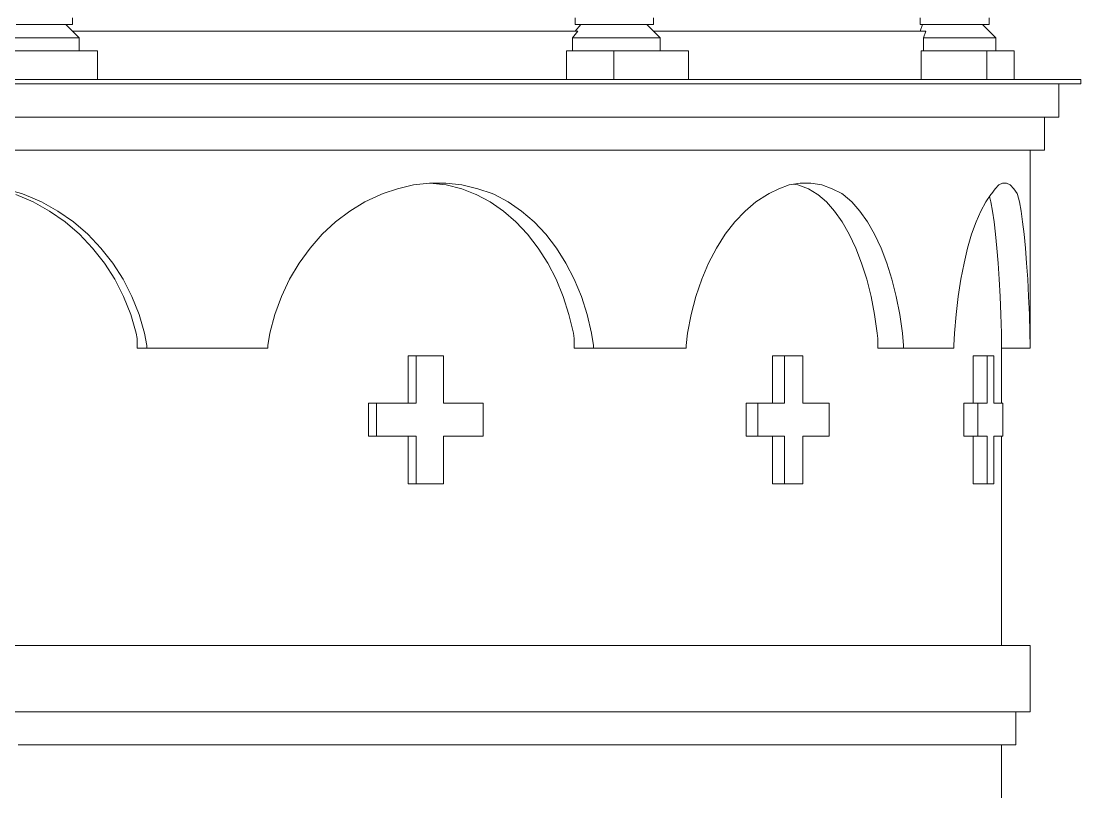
# Model space of a CAD drawing. Header units: millimetres. Extents: x -4890 to 184123, y 36 to 148549.
# Drawn here: x 24180 to 28990, y 128955 to 132454 of the extents above; entities that cross this region are included whole.
import ezdxf

# ---------------------------------------------------------------- set-up
doc = ezdxf.new("R2010")
doc.units = ezdxf.units.MM
doc.layers.add('Wall_Satelit', color=253, linetype='Continuous', lineweight=5)

msp = doc.modelspace()

# ---------------------------------------------------------------- linework, layer by layer
at = {"layer": 'Wall_Satelit'}
for p, q in [((24413.3, 132439), (24413.3, 132469)), ((26695.1, 132439), (26695.1, 132469)), ((27050.2, 132439), (27050.2, 132469)), ((28261.1, 132439), (28261.1, 132469)), ((28573.8, 132439), (28573.8, 132469)), ((24157.9, 132439), (24191.5, 132439)), ((24191.5, 132439), (24226.6, 132439)), ((24226.6, 132439), (24262, 132439)), ((24262, 132439), (24296.2, 132439)), ((24296.2, 132439), (24328, 132439)), ((24328, 132439), (24356.2, 132439)), ((24356.2, 132439), (24379.6, 132439)), ((24379.6, 132439), (24397.3, 132439)), ((24383.2, 132439), (24443.4, 132379)), ((24397.3, 132439), (24408.7, 132439)), ((24408.7, 132439), (24413.3, 132439)), ((24413.3, 132409), (24672.7, 132409)), ((24672.7, 132409), (25201, 132409)), ((25201, 132409), (25705.4, 132409)), ((25705.4, 132409), (26180.8, 132409)), ((26180.8, 132409), (26622.9, 132409)), ((26622.9, 132409), (26706, 132409)), ((26683, 132379), (26706, 132409)), ((26695.1, 132439), (26697.1, 132439)), ((26695.1, 132409), (26720.6, 132439)), ((26697.1, 132439), (26710.7, 132439)), ((26710.7, 132439), (26730.4, 132439)), ((26730.4, 132439), (26755.5, 132439)), ((26755.5, 132439), (26784.9, 132439)), ((26784.9, 132439), (26817.7, 132439)), ((26817.7, 132439), (26852.5, 132439)), ((26852.5, 132439), (26887.9, 132439)), ((26887.9, 132439), (26922.7, 132439)), ((26922.7, 132439), (26955.5, 132439)), ((26955.5, 132439), (26984.9, 132439)), ((26984.9, 132439), (27010, 132439)), ((27010, 132439), (27029.7, 132439)), ((27080.2, 132379), (27020.2, 132439)), ((27029.7, 132439), (27043.3, 132439)), ((27043.3, 132439), (27050.2, 132439)), ((27050.2, 132409), (27390, 132409)), ((27390, 132409), (27707.7, 132409)), ((27707.7, 132409), (27977.2, 132409)), ((27977.2, 132409), (28196.1, 132409)), ((28196.1, 132409), (28285.8, 132409)), ((28261.1, 132439), (28269.4, 132439)), ((28261.1, 132409), (28271.3, 132439)), ((28269.4, 132439), (28297.6, 132439)), ((28276.4, 132379), (28285.8, 132409)), ((28297.6, 132439), (28329.4, 132439)), ((28329.4, 132439), (28363.6, 132439)), ((28363.6, 132439), (28399, 132439)), ((28399, 132439), (28434.1, 132439)), ((28434.1, 132439), (28467.7, 132439)), ((28467.7, 132439), (28498.4, 132439)), ((28498.4, 132439), (28525.1, 132439)), ((28525.1, 132439), (28546.7, 132439)), ((28543.7, 132439), (28604, 132379)), ((28546.7, 132439), (28562.3, 132439)), ((28562.3, 132439), (28571.5, 132439)), ((28571.5, 132439), (28573.8, 132439)), ((24145.4, 132379), (24184.6, 132379)), ((24184.6, 132379), (24225.6, 132379)), ((24225.6, 132379), (24266.9, 132379)), ((24266.9, 132379), (24306.9, 132379)), ((24306.9, 132379), (24344, 132379)), ((24344, 132379), (24376.8, 132379)), ((24376.8, 132379), (24404.1, 132379)), ((24404.1, 132379), (24424.7, 132379)), ((24424.7, 132379), (24438, 132379)), ((24438, 132379), (24443.4, 132379)), ((24443.4, 132319), (24443.4, 132379)), ((26683, 132379), (26684.1, 132379)), ((26683, 132319), (26683, 132379)), ((26684.1, 132379), (26707.1, 132379)), ((26707.1, 132379), (26736.3, 132379)), ((26736.3, 132379), (26770.7, 132379)), ((26770.7, 132379), (26809, 132379)), ((26809, 132379), (26849.5, 132379)), ((26849.5, 132379), (26890.9, 132379)), ((26890.9, 132379), (26931.5, 132379)), ((26931.5, 132379), (26969.7, 132379)), ((26969.7, 132379), (27004.1, 132379)), ((27004.1, 132379), (27033.3, 132379)), ((27033.3, 132379), (27056.3, 132379)), ((27056.3, 132379), (27072.1, 132379)), ((27072.1, 132379), (27080.2, 132379)), ((27080.2, 132319), (27080.2, 132379)), ((28276.4, 132379), (28281.6, 132379)), ((28276.4, 132319), (28276.4, 132379)), ((28281.6, 132379), (28318.7, 132379)), ((28318.7, 132379), (28358.7, 132379)), ((28358.7, 132379), (28400, 132379)), ((28400, 132379), (28441, 132379)), ((28441, 132379), (28480.2, 132379)), ((28480.2, 132379), (28516, 132379)), ((28516, 132379), (28547.1, 132379)), ((28547.1, 132379), (28572.3, 132379)), ((28572.3, 132379), (28590.6, 132379)), ((28590.6, 132379), (28601.3, 132379)), ((28601.3, 132379), (28604, 132379)), ((28604, 132319), (28604, 132379)), ((24062.8, 132319), (24526.5, 132319)), ((24526.5, 132189), (24526.5, 132319)), ((26655.3, 132189), (26655.3, 132319)), ((26655.3, 132319), (26870.2, 132319)), ((26870.2, 132319), (27209.6, 132319)), ((26870.2, 132189), (26870.2, 132319)), ((27209.6, 132189), (27209.6, 132319)), ((28264.7, 132319), (28562.8, 132319)), ((28264.7, 132189), (28264.7, 132319)), ((28562.8, 132319), (28687, 132319)), ((28562.8, 132189), (28562.8, 132319)), ((28687, 132189), (28687, 132319)), ((23632.3, 132189), (24237.4, 132189)), ((23632.3, 132169), (24237.4, 132169)), ((24237.4, 132189), (24827.9, 132189)), ((24237.4, 132169), (24827.9, 132169)), ((24827.9, 132189), (25398, 132189)), ((24827.9, 132169), (25398, 132169)), ((25398, 132189), (25942.1, 132189)), ((25398, 132169), (25942.1, 132169)), ((25942.1, 132189), (26455.2, 132189)), ((25942.1, 132169), (26455.2, 132169)), ((26455.2, 132189), (26932.1, 132189)), ((26455.2, 132169), (26932.1, 132169)), ((26932.1, 132189), (27368.5, 132189)), ((26932.1, 132169), (27368.5, 132169)), ((27368.5, 132189), (27759.9, 132189)), ((27368.5, 132169), (27759.9, 132169)), ((27759.9, 132189), (28102.7, 132189)), ((27759.9, 132169), (28102.7, 132169)), ((28102.7, 132189), (28393.6, 132189)), ((28102.7, 132169), (28393.6, 132169)), ((28393.6, 132189), (28629.7, 132189)), ((28393.6, 132169), (28629.7, 132169)), ((28629.7, 132189), (28808.8, 132189)), ((28629.7, 132169), (28808.8, 132169)), ((28808.8, 132189), (28929.2, 132189)), ((28808.8, 132169), (28929.2, 132169)), ((28889.7, 132019), (28889.7, 132169)), ((28929.2, 132189), (28989.7, 132189)), ((28929.2, 132169), (28989.7, 132169)), ((28989.7, 132169), (28989.7, 132189)), ((23617.6, 132019), (24213.1, 132019)), ((24213.1, 132019), (24794.2, 132019)), ((24794.2, 132019), (25355.1, 132019)), ((25355.1, 132019), (25890.7, 132019)), ((25890.7, 132019), (26395.5, 132019)), ((26395.5, 132019), (26864.9, 132019)), ((26864.9, 132019), (27294.3, 132019)), ((27294.3, 132019), (27679.5, 132019)), ((27679.5, 132019), (28016.8, 132019)), ((28016.8, 132019), (28303.1, 132019)), ((28303.1, 132019), (28535.4, 132019)), ((28535.4, 132019), (28711.7, 132019)), ((28711.7, 132019), (28830.2, 132019)), ((28824.7, 131869), (28824.7, 132019)), ((28830.2, 132019), (28889.7, 132019)), ((23608, 131869), (24197.3, 131869)), ((24197.3, 131869), (24772.2, 131869)), ((24772.2, 131869), (25327.3, 131869)), ((25327.3, 131869), (25857.2, 131869)), ((25857.2, 131869), (26356.8, 131869)), ((26356.8, 131869), (26821.2, 131869)), ((26821.2, 131869), (27246.1, 131869)), ((27246.1, 131869), (27627.2, 131869)), ((27627.2, 131869), (27961, 131869)), ((27961, 131869), (28244.2, 131869)), ((28244.2, 131869), (28474.2, 131869)), ((28474.2, 131869), (28648.6, 131869)), ((28648.6, 131869), (28765.8, 131869)), ((28759.7, 130981.7), (28759.7, 131869)), ((28765.8, 131869), (28824.7, 131869)), ((24104.7, 131693.1), (24181.5, 131671.3)), ((25823.7, 131671.3), (25888.8, 131693.1)), ((25888.8, 131693.1), (25960.9, 131710.3)), ((25960.9, 131710.3), (26034.1, 131719)), ((26034.1, 131719), (26107.6, 131719)), ((26035.4, 131719), (26108.6, 131710.3)), ((26107.6, 131719), (26180.8, 131710.3)), ((26108.6, 131710.3), (26180.7, 131693.1)), ((26180.7, 131693.1), (26240.5, 131669.3)), ((26180.8, 131710.3), (26252.9, 131693.1)), ((26252.9, 131693.1), (26318, 131671.3)), ((27574.9, 131671.3), (27618.4, 131693.1)), ((27618.4, 131693.1), (27666.6, 131710.3)), ((27666.6, 131710.3), (27715.5, 131719)), ((27686, 131713.8), (27705.4, 131710.3)), ((27705.4, 131710.3), (27753.6, 131693.1)), ((27715.5, 131719), (27764.6, 131719)), ((27753.6, 131693.1), (27793.5, 131669.3)), ((27764.6, 131719), (27813.5, 131710.3)), ((27813.5, 131710.3), (27861.7, 131693.1)), ((27861.7, 131693.1), (27905.2, 131671.3)), ((28585.4, 131671.3), (28600.7, 131693.1)), ((28600.7, 131693.1), (28617.6, 131710.3)), ((28617.6, 131710.3), (28634.8, 131719)), ((28634.8, 131719), (28652, 131719)), ((28652, 131719), (28669.2, 131710.3)), ((28686.1, 131693.1), (28669.2, 131710.3)), ((28701.4, 131671.3), (28686.1, 131693.1)), ((24155.9, 131667.4), (24234.1, 131633.6)), ((24181.5, 131671.3), (24193.7, 131667.4)), ((24193.7, 131667.4), (24271.8, 131633.6)), ((25740.5, 131633.6), (25812.5, 131667.4)), ((25812.5, 131667.4), (25823.7, 131671.3)), ((26240.5, 131669.3), (26245.4, 131667.4)), ((26245.4, 131667.4), (26308.5, 131633.6)), ((26318, 131671.3), (26327.8, 131667.4)), ((26327.8, 131667.4), (26391, 131633.6)), ((27515, 131633.6), (27566.9, 131667.4)), ((27566.9, 131667.4), (27574.9, 131671.3)), ((27793.5, 131669.3), (27796.5, 131667.4)), ((27796.5, 131667.4), (27835.1, 131633.6)), ((27905.2, 131671.3), (27911.2, 131667.4)), ((27911.2, 131667.4), (27949.7, 131633.6)), ((28558, 131633.6), (28581.7, 131667.4)), ((28581.3, 131633.6), (28575.4, 131658.4)), ((28581.7, 131667.4), (28585.4, 131671.3)), ((28702.7, 131667.4), (28701.4, 131671.3)), ((28710.7, 131633.6), (28702.7, 131667.4)), ((24234.1, 131633.6), (24308.7, 131591.9)), ((24271.8, 131633.6), (24346.5, 131591.9)), ((24308.7, 131591.9), (24379.1, 131542.8)), ((24346.5, 131591.9), (24416.8, 131542.8)), ((25606.8, 131542.8), (25671.7, 131591.9)), ((25671.7, 131591.9), (25740.5, 131633.6)), ((26308.5, 131633.6), (26368.8, 131591.9)), ((26368.8, 131591.9), (26425.6, 131542.8)), ((26391, 131633.6), (26451.3, 131591.9)), ((26451.3, 131591.9), (26508.1, 131542.8)), ((27418.9, 131542.8), (27465.6, 131591.9)), ((27465.6, 131591.9), (27515, 131633.6)), ((27871.8, 131591.9), (27835.1, 131633.6)), ((27906.5, 131542.8), (27871.8, 131591.9)), ((27986.5, 131591.9), (27949.7, 131633.6)), ((28021.1, 131542.8), (27986.5, 131591.9)), ((28514, 131542.8), (28535.4, 131591.9)), ((28535.4, 131591.9), (28558, 131633.6)), ((28588.9, 131591.9), (28581.3, 131633.6)), ((28596.1, 131542.8), (28588.9, 131591.9)), ((28718.3, 131591.9), (28710.7, 131633.6)), ((28725.5, 131542.8), (28718.3, 131591.9)), ((24379.1, 131542.8), (24444.5, 131486.7)), ((24416.8, 131542.8), (24482.2, 131486.7)), ((25546.6, 131486.7), (25606.8, 131542.8)), ((26478.5, 131486.7), (26425.6, 131542.8)), ((26561, 131486.7), (26508.1, 131542.8)), ((27375.5, 131486.7), (27418.9, 131542.8)), ((27938.7, 131486.7), (27906.5, 131542.8)), ((28053.4, 131486.7), (28021.1, 131542.8)), ((28494.2, 131486.7), (28514, 131542.8)), ((28602.8, 131486.7), (28596.1, 131542.8)), ((28732.2, 131486.7), (28725.5, 131542.8)), ((24504.3, 131424.1), (24444.5, 131486.7)), ((24542.1, 131424.1), (24482.2, 131486.7)), ((25491.4, 131424.1), (25546.6, 131486.7)), ((26526.8, 131424.1), (26478.5, 131486.7)), ((26609.3, 131424.1), (26561, 131486.7)), ((27335.9, 131424.1), (27375.5, 131486.7)), ((27968.2, 131424.1), (27938.7, 131486.7)), ((28082.8, 131424.1), (28053.4, 131486.7)), ((28476, 131424.1), (28494.2, 131486.7)), ((28609, 131424.1), (28602.8, 131486.7)), ((28738.3, 131424.1), (28732.2, 131486.7)), ((24558, 131355.8), (24504.3, 131424.1)), ((24595.8, 131355.8), (24542.1, 131424.1)), ((25441.9, 131355.8), (25491.4, 131424.1)), ((26570.2, 131355.8), (26526.8, 131424.1)), ((26652.7, 131355.8), (26609.3, 131424.1)), ((27300.3, 131355.8), (27335.9, 131424.1)), ((27994.6, 131355.8), (27968.2, 131424.1)), ((28109.3, 131355.8), (28082.8, 131424.1)), ((28459.8, 131355.8), (28476, 131424.1)), ((28614.5, 131355.8), (28609, 131424.1)), ((28743.8, 131355.8), (28738.3, 131424.1)), ((24605, 131282.3), (24558, 131355.8)), ((24642.8, 131282.3), (24595.8, 131355.8)), ((25398.6, 131282.3), (25441.9, 131355.8)), ((26608.2, 131282.3), (26570.2, 131355.8)), ((26690.6, 131282.3), (26652.7, 131355.8)), ((27269.1, 131282.3), (27300.3, 131355.8)), ((28017.8, 131282.3), (27994.6, 131355.8)), ((28132.4, 131282.3), (28109.3, 131355.8)), ((28445.5, 131282.3), (28459.8, 131355.8)), ((28619.3, 131282.3), (28614.5, 131355.8)), ((28748.7, 131282.3), (28743.8, 131355.8)), ((24644.9, 131204.3), (24605, 131282.3)), ((24682.7, 131204.3), (24642.8, 131282.3)), ((25361.8, 131204.3), (25398.6, 131282.3)), ((26640.4, 131204.3), (26608.2, 131282.3)), ((26722.9, 131204.3), (26690.6, 131282.3)), ((27242.7, 131204.3), (27269.1, 131282.3)), ((28037.4, 131204.3), (28017.8, 131282.3)), ((28152.1, 131204.3), (28132.4, 131282.3)), ((28433.4, 131204.3), (28445.5, 131282.3)), ((28623.4, 131204.3), (28619.3, 131282.3)), ((28752.7, 131204.3), (28748.7, 131282.3)), ((24677.3, 131122.6), (24644.9, 131204.3)), ((24715, 131122.6), (24682.7, 131204.3)), ((25332, 131122.6), (25361.8, 131204.3)), ((26666.5, 131122.6), (26640.4, 131204.3)), ((26749, 131122.6), (26722.9, 131204.3)), ((27221.2, 131122.6), (27242.7, 131204.3)), ((28053.4, 131122.6), (28037.4, 131204.3)), ((28168, 131122.6), (28152.1, 131204.3)), ((28423.6, 131122.6), (28433.4, 131204.3)), ((28626.7, 131122.6), (28623.4, 131204.3)), ((28756.1, 131122.6), (28752.7, 131204.3)), ((24701.9, 131038), (24677.3, 131122.6)), ((24739.6, 131038), (24715, 131122.6)), ((25309.4, 131038), (25332, 131122.6)), ((26686.4, 131038), (26666.5, 131122.6)), ((26768.9, 131038), (26749, 131122.6)), ((27204.9, 131038), (27221.2, 131122.6)), ((28065.5, 131038), (28053.4, 131122.6)), ((28180.1, 131038), (28168, 131122.6)), ((28416.1, 131038), (28423.6, 131122.6)), ((28629.2, 131038), (28626.7, 131122.6)), ((28758.6, 131038), (28756.1, 131122.6)), ((24706.5, 131013.8), (24701.9, 131038)), ((24706.5, 130969), (24706.5, 131013.8)), ((24750.3, 130981.7), (24739.6, 131038)), ((25299.5, 130981.7), (25309.4, 131038)), ((26690.1, 131013.8), (26686.4, 131038)), ((26690.1, 130969), (26690.1, 131013.8)), ((26777.5, 130981.7), (26768.9, 131038)), ((27197.8, 130981.7), (27204.9, 131038)), ((28067.7, 131013.8), (28065.5, 131038)), ((28067.7, 130969), (28067.7, 131013.8)), ((28185.4, 130981.7), (28180.1, 131038)), ((28412.9, 130981.7), (28416.1, 131038)), ((28629.7, 131013.8), (28629.2, 131038)), ((28629.7, 130969), (28629.7, 131013.8)), ((28759.7, 130981.7), (28758.6, 131038)), ((24706.5, 130969), (24750.3, 130969)), ((24750.3, 130969), (24750.3, 130981.7)), ((24750.3, 130969), (25299.5, 130969)), ((25299.5, 130969), (25299.5, 130981.7)), ((26690.1, 130969), (26777.5, 130969)), ((26777.5, 130969), (26777.5, 130981.7)), ((26777.5, 130969), (27197.8, 130969)), ((27197.8, 130969), (27197.8, 130981.7)), ((28067.7, 130969), (28185.4, 130969)), ((28185.4, 130969), (28185.4, 130981.7)), ((28185.4, 130969), (28412.9, 130969)), ((28412.9, 130969), (28412.9, 130981.7)), ((28629.7, 130719.2), (28629.7, 130969)), ((28629.7, 130969), (28759.7, 130969)), ((28759.7, 130969), (28759.7, 130981.7)), ((25936.3, 130719.2), (25936.3, 130935)), ((25936.3, 130935), (25972.4, 130935)), ((25972.4, 130719.2), (25972.4, 130935)), ((25972.4, 130935), (26097.1, 130935)), ((26097.1, 130719.2), (26097.1, 130935)), ((27590.3, 130719.2), (27590.3, 130935)), ((27590.3, 130935), (27644.4, 130935)), ((27644.4, 130719.2), (27644.4, 130935)), ((27644.4, 130935), (27727.7, 130935)), ((27727.7, 130719.2), (27727.7, 130935)), ((28501.3, 130719.2), (28501.3, 130935)), ((28501.3, 130935), (28565, 130935)), ((28565, 130719.2), (28565, 130935)), ((28565, 130935), (28594.3, 130935)), ((28594.3, 130719.2), (28594.3, 130935)), ((25756.8, 130569.2), (25756.8, 130719.2)), ((25756.8, 130719.2), (25792.9, 130719.2)), ((25792.9, 130569.2), (25792.9, 130719.2)), ((25792.9, 130719.2), (25972.4, 130719.2)), ((26097.1, 130719.2), (26276.6, 130719.2)), ((26276.6, 130569.2), (26276.6, 130719.2)), ((27470.4, 130569.2), (27470.4, 130719.2)), ((27470.4, 130719.2), (27524.4, 130719.2)), ((27524.4, 130569.2), (27524.4, 130719.2)), ((27524.4, 130719.2), (27644.4, 130719.2)), ((27727.7, 130719.2), (27847.6, 130719.2)), ((27847.6, 130569.2), (27847.6, 130719.2)), ((28459.2, 130569.2), (28459.2, 130719.2)), ((28459.2, 130719.2), (28522.9, 130719.2)), ((28522.9, 130569.2), (28522.9, 130719.2)), ((28522.9, 130719.2), (28565, 130719.2)), ((28594.3, 130719.2), (28636.4, 130719.2)), ((28636.4, 130569.2), (28636.4, 130719.2)), ((25756.8, 130569.2), (25792.9, 130569.2)), ((25792.9, 130569.2), (25972.4, 130569.2)), ((25936.3, 130353.3), (25936.3, 130569.2)), ((25972.4, 130353.3), (25972.4, 130569.2)), ((26097.1, 130569.2), (26276.6, 130569.2)), ((26097.1, 130353.3), (26097.1, 130569.2)), ((27470.4, 130569.2), (27524.4, 130569.2)), ((27524.4, 130569.2), (27644.4, 130569.2)), ((27590.3, 130353.3), (27590.3, 130569.2)), ((27644.4, 130353.3), (27644.4, 130569.2)), ((27727.7, 130353.3), (27727.7, 130569.2)), ((27727.7, 130569.2), (27847.6, 130569.2)), ((28459.2, 130569.2), (28522.9, 130569.2)), ((28501.3, 130353.3), (28501.3, 130569.2)), ((28522.9, 130569.2), (28565, 130569.2)), ((28565, 130353.3), (28565, 130569.2)), ((28594.3, 130353.3), (28594.3, 130569.2)), ((28594.3, 130569.2), (28636.4, 130569.2)), ((28629.7, 129619), (28629.7, 130569.2)), ((25936.3, 130353.3), (25972.4, 130353.3)), ((25972.4, 130353.3), (26097.1, 130353.3)), ((27590.3, 130353.3), (27644.4, 130353.3)), ((27644.4, 130353.3), (27727.7, 130353.3)), ((28501.3, 130353.3), (28565, 130353.3)), ((28565, 130353.3), (28594.3, 130353.3)), ((23598.5, 129619), (24181.5, 129619)), ((24181.5, 129619), (24750.3, 129619)), ((24750.3, 129619), (25299.5, 129619)), ((25299.5, 129619), (25823.7, 129619)), ((25823.7, 129619), (26318, 129619)), ((26318, 129619), (26777.5, 129619)), ((26777.5, 129619), (27197.8, 129619)), ((27197.8, 129619), (27574.9, 129619)), ((27574.9, 129619), (27905.2, 129619)), ((27905.2, 129619), (28185.4, 129619)), ((28185.4, 129619), (28412.9, 129619)), ((28412.9, 129619), (28585.4, 129619)), ((28585.4, 129619), (28701.4, 129619)), ((28701.4, 129619), (28759.7, 129619)), ((28759.7, 129319), (28759.7, 129619)), ((23598.5, 129319), (24181.5, 129319)), ((24181.5, 129319), (24750.3, 129319)), ((24750.3, 129319), (25299.5, 129319)), ((25299.5, 129319), (25823.7, 129319)), ((25823.7, 129319), (26318, 129319)), ((26318, 129319), (26777.5, 129319)), ((26777.5, 129319), (27197.8, 129319)), ((27197.8, 129319), (27574.9, 129319)), ((27574.9, 129319), (27905.2, 129319)), ((27905.2, 129319), (28185.4, 129319)), ((28185.4, 129319), (28412.9, 129319)), ((28412.9, 129319), (28585.4, 129319)), ((28585.4, 129319), (28701.4, 129319)), ((28694.7, 129169), (28694.7, 129319)), ((28701.4, 129319), (28759.7, 129319)), ((24165.7, 129169), (24728.4, 129169)), ((24728.4, 129169), (25271.7, 129169)), ((25271.7, 129169), (25790.3, 129169)), ((25790.3, 129169), (26279.2, 129169)), ((26279.2, 129169), (26733.8, 129169)), ((26733.8, 129169), (27149.6, 129169)), ((27149.6, 129169), (27522.7, 129169)), ((27522.7, 129169), (27849.4, 129169)), ((27849.4, 129169), (28126.6, 129169)), ((28126.6, 129169), (28351.6, 129169)), ((28351.6, 129169), (28522.3, 129169)), ((28522.3, 129169), (28637, 129169)), ((28629.7, 128739), (28629.7, 129169)), ((28637, 129169), (28694.7, 129169))]:
    msp.add_line(p, q, dxfattribs=at)

doc.saveas('drawing.dxf')
